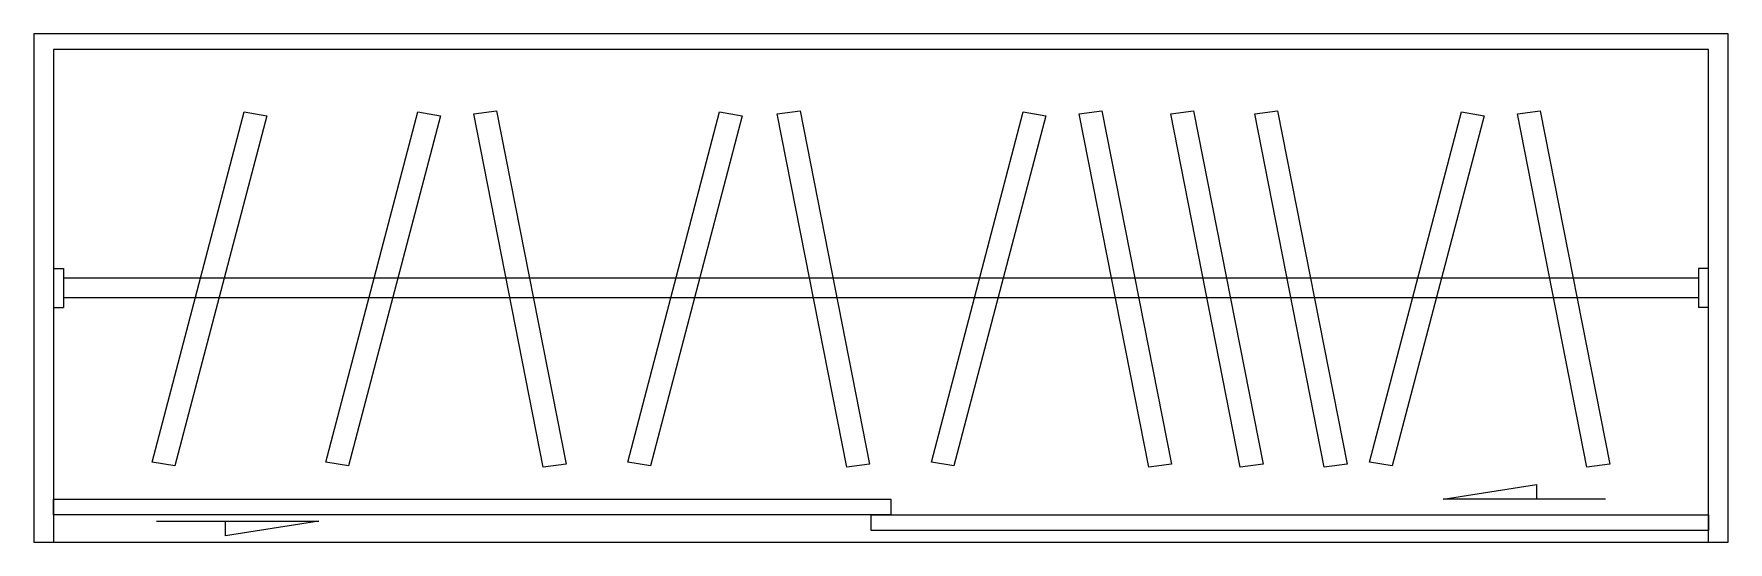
# Model space of a CAD drawing. Header units: millimetres. Extents: x -114775 to 228300, y -175499 to 108657.
# Drawn here: x -7112 to -5113, y -14610 to -14010 of the extents above; entities that cross this region are included whole.
import ezdxf

# ---------------------------------------------------------------- set-up
doc = ezdxf.new("R2010")
doc.units = ezdxf.units.MM
doc.header["$LTSCALE"] = 1000
doc.linetypes.add('DASH', pattern=[0.35, 0.25, -0.1])
doc.layers.get('0').update_dxf_attribs({"linetype": 'CONTINUOUS'})

msp = doc.modelspace()

# ---------------------------------------------------------------- linework, layer by layer
at = {"linetype": 'DASH', "ltscale": 20}
for p, q in [((-5112.5, -14009.8), (-7112.5, -14009.8)), ((-7112.5, -14009.8), (-7112.5, -14609.8)), ((-5112.5, -14609.8), (-5112.5, -14009.8)), ((-5135.7, -14028.3), (-7089.3, -14028.3)), ((-7089.3, -14028.3), (-7089.3, -14609.8)), ((-5135.7, -14609.8), (-5135.7, -14028.3)), ((-7089.3, -14559), (-6100.9, -14559)), ((-7089.3, -14577.5), (-7089.3, -14559)), ((-6100.9, -14559), (-6100.9, -14577.5)), ((-6100.9, -14577.5), (-7089.3, -14577.5)), ((-6124.1, -14577.5), (-5135.7, -14577.5)), ((-6124.1, -14596), (-6124.1, -14577.5)), ((-5135.7, -14577.5), (-5135.7, -14596)), ((-5135.7, -14596), (-6124.1, -14596)), ((-7112.5, -14609.8), (-5112.5, -14609.8))]:
    msp.add_line(p, q, dxfattribs=at)
at = {"color": 8, "linetype": 'DASH', "ltscale": 20}
for p, q in [((-6972.7, -14515.4), (-6864.3, -14102)), ((-6837.6, -14106.4), (-6946.1, -14519.8)), ((-6864.3, -14102), (-6837.6, -14106.4)), ((-6767.8, -14515.4), (-6659.3, -14102)), ((-6632.7, -14106.4), (-6741.1, -14519.8)), ((-6659.3, -14102), (-6632.7, -14106.4)), ((-6593.3, -14104), (-6566.4, -14100.7)), ((-6511.2, -14521.2), (-6593.3, -14104)), ((-6566.4, -14100.7), (-6484.3, -14517.9)), ((-6411.4, -14515.4), (-6303, -14102)), ((-6276.3, -14106.4), (-6384.8, -14519.8)), ((-6303, -14102), (-6276.3, -14106.4)), ((-6234.9, -14104), (-6208, -14100.7)), ((-6152.9, -14521.2), (-6234.9, -14104)), ((-6208, -14100.7), (-6126, -14517.9)), ((-6053, -14515.4), (-5944.6, -14102)), ((-5917.9, -14106.4), (-6026.4, -14519.8)), ((-5944.6, -14102), (-5917.9, -14106.4)), ((-5878.6, -14104), (-5851.7, -14100.7)), ((-5796.5, -14521.2), (-5878.6, -14104)), ((-5851.7, -14100.7), (-5769.6, -14517.9)), ((-5770.5, -14104), (-5743.6, -14100.7)), ((-5688.4, -14521.2), (-5770.5, -14104)), ((-5743.6, -14100.7), (-5661.5, -14517.9)), ((-5671.3, -14104), (-5644.4, -14100.7)), ((-5589.2, -14521.2), (-5671.3, -14104)), ((-5644.4, -14100.7), (-5562.3, -14517.9)), ((-5535.7, -14515.4), (-5427.3, -14102)), ((-5400.6, -14106.4), (-5509.1, -14519.8)), ((-5427.3, -14102), (-5400.6, -14106.4)), ((-5361.3, -14104), (-5334.4, -14100.7)), ((-5279.2, -14521.2), (-5361.3, -14104)), ((-5334.4, -14100.7), (-5252.3, -14517.9)), ((-7089.3, -14286.7), (-7077.7, -14286.7)), ((-7077.7, -14286.7), (-7077.7, -14332.9)), ((-5147.3, -14298.3), (-7077.7, -14298.3)), ((-5135.7, -14286.7), (-5147.3, -14286.7)), ((-5147.3, -14286.7), (-5147.3, -14332.9)), ((-7089.3, -14332.9), (-7077.7, -14332.9)), ((-5147.3, -14321.3), (-7077.7, -14321.3)), ((-5135.7, -14332.9), (-5147.3, -14332.9)), ((-6946.1, -14519.8), (-6972.7, -14515.4)), ((-6741.1, -14519.8), (-6767.8, -14515.4)), ((-6484.3, -14517.9), (-6511.2, -14521.2)), ((-6384.8, -14519.8), (-6411.4, -14515.4)), ((-6126, -14517.9), (-6152.9, -14521.2)), ((-6026.4, -14519.8), (-6053, -14515.4)), ((-5769.6, -14517.9), (-5796.5, -14521.2)), ((-5661.5, -14517.9), (-5688.4, -14521.2)), ((-5562.3, -14517.9), (-5589.2, -14521.2)), ((-5509.1, -14519.8), (-5535.7, -14515.4)), ((-5252.3, -14517.9), (-5279.2, -14521.2))]:
    msp.add_line(p, q, dxfattribs=at)
at = {"color": 8, "ltscale": 20}
for p, q in [((-5448.9, -14559), (-5338.7, -14541.6)), ((-5257.4, -14559), (-5448.9, -14559)), ((-5338.7, -14541.6), (-5338.7, -14559)), ((-6967.6, -14584.9), (-6776.1, -14584.9)), ((-6776.1, -14584.9), (-6886.4, -14602.3)), ((-6886.4, -14602.3), (-6886.4, -14584.9))]:
    msp.add_line(p, q, dxfattribs=at)

doc.saveas('drawing.dxf')
